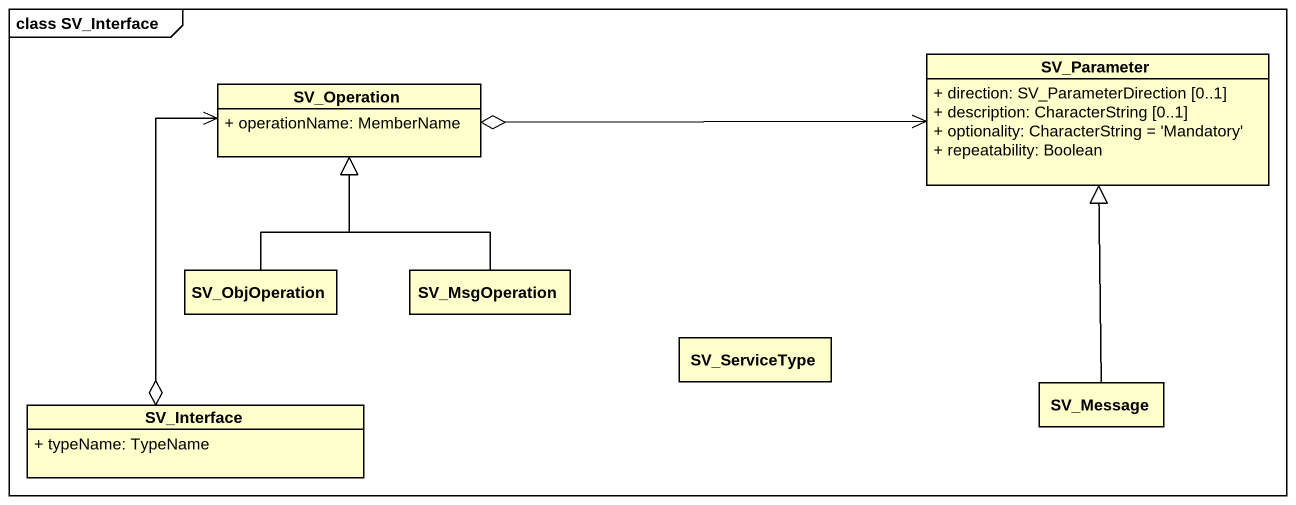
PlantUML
@startuml
mainframe class SV_Interface
hide circle
hide empty members
skinparam classAttributeIconSize 0
class SV_Parameter {
  + direction: SV_ParameterDirection [0..1]
  + description: CharacterString [0..1]
  + optionality: CharacterString = 'Mandatory'
  + repeatability: Boolean
}
class SV_Operation {
  + operationName: MemberName
}
class SV_ObjOperation
class SV_MsgOperation
class SV_ServiceType
class SV_Message
class SV_Interface {
  + typeName: TypeName
}
SV_Operation o-right-> SV_Parameter
SV_ObjOperation -up-|> SV_Operation
SV_MsgOperation -up-|> SV_Operation
SV_Message -up-|> SV_Parameter
SV_Interface o-up-> SV_Operation
@enduml
